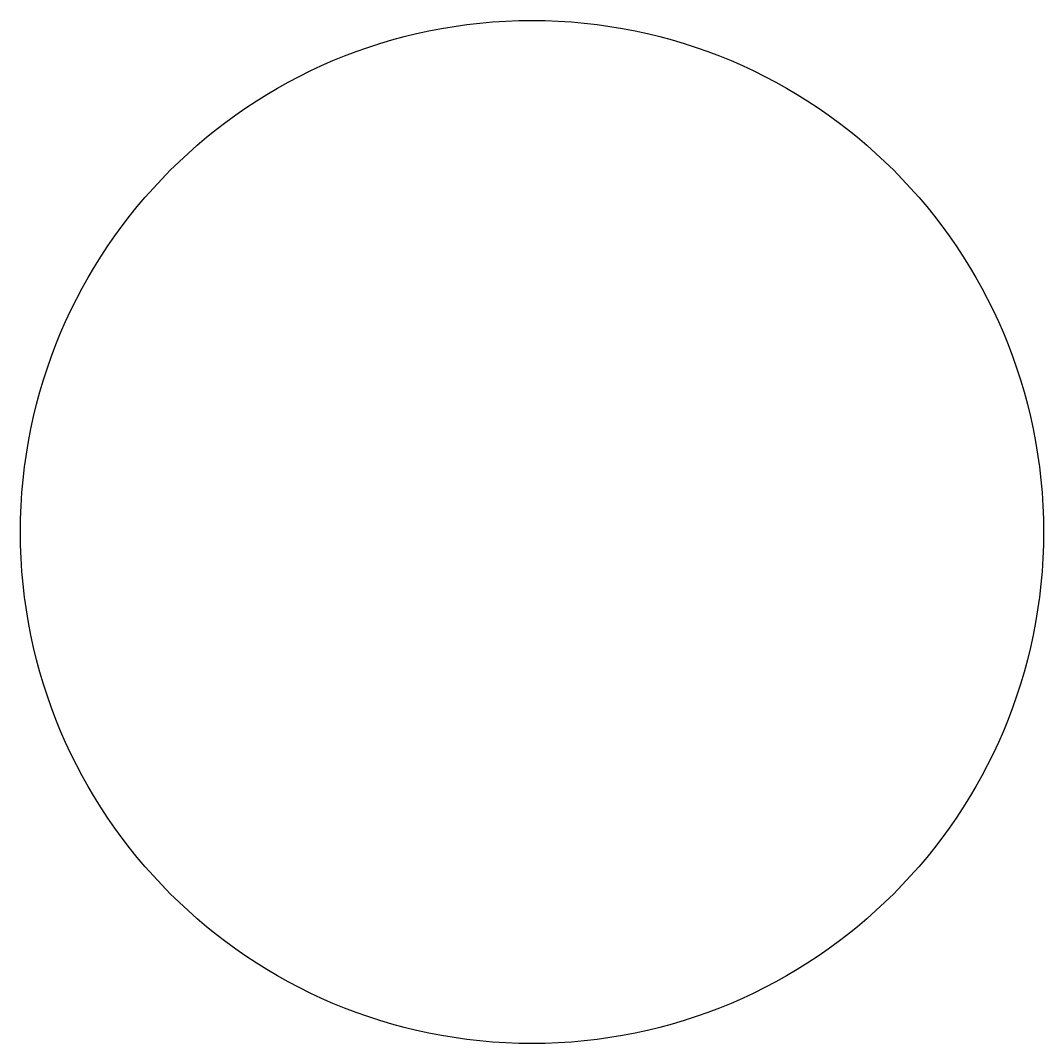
# Model space of a CAD drawing. Header units: metres. Extents: x 98 to 102, y 198 to 202.
import ezdxf

# ---------------------------------------------------------------- set-up
doc = ezdxf.new("R2010")
doc.units = ezdxf.units.M

msp = doc.modelspace()

# ---------------------------------------------------------------- linework, layer by layer
msp.add_circle((100, 200, 3), 2)

doc.saveas('drawing.dxf')
